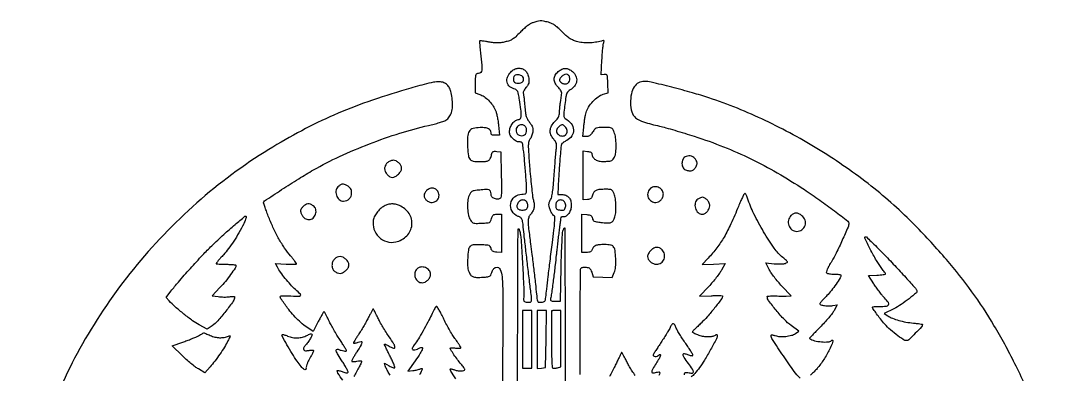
# Model space of a CAD drawing. Extents: x 110 to 905, y 123 to 926.
# Drawn here: x 110 to 905, y 658 to 926 of the extents above; entities that cross this region are included whole.
import ezdxf

# ---------------------------------------------------------------- set-up
doc = ezdxf.new("R2010")
doc.units = 0

msp = doc.modelspace()

# ---------------------------------------------------------------- linework, layer by layer
for points in [[(487.061137, 615.586991, -0.000551), (487.250868, 695.707727, -0.000013), (487.502291, 767.639486, -0.413183), (487.864076, 768, -0.299266), (488.23594, 767.755533, -0.024503), (488.664545, 766.612229, -0.026513), (489.065015, 765.08631, -0.016858), (489.375693, 763.275672, -0.018902), (490.130467, 755.631319, -0.002272), (491.080396, 738.708298, -0.001631), (491.918022, 721.368188, -0.032787), (491.809498, 716.086062, 0.020062), (491.70926, 713.907285, 0.164451), (492.01794, 712.976209, 0.183112), (492.811323, 712.47606, 0.026041), (494.75, 712.186642, 0.078562), (496.913959, 712.318115, 0.316451), (497.758489, 713.242375, 0.061027), (497.771313, 715.57831, 0.001575), (496.519301, 726, -0.000918), (494.991922, 738.574313, -0.000942), (493.52386, 751.047693, -0.00096), (492.278103, 761.990632, -0.003099), (491.509131, 769.270766, 0.009248), (491.011431, 773.485771, 0.080301), (490.461863, 775.286015, 0.13634), (489.470091, 776.399708, 0.044142), (487.498674, 777.436108, -0.164923), (483.008599, 781.395566, -0.174911), (481.98924, 787.164478, -0.177398), (484.88738, 792.196193, -0.168763), (490.417313, 794.294822, 0.021786), (492.61971, 794.453454, 0.178288), (493.50421, 794.900899, 0.169682), (493.910445, 795.826864, 0.01932), (494, 798.14372, 0.018397), (493.828416, 802.805526, 0.001944), (492.985955, 813.658729, 0.001669), (492.055142, 824.62278, 0.023952), (491.52486, 828.5, -0.009782), (491.376819, 829.393151, -0.006425), (491.239775, 830.426563, -0.006464), (491.13226, 831.436418, -0.012362), (491.076511, 832.25, 0.10444), (490.878488, 833.019677, 0.131326), (490.394207, 833.57061, 0.101876), (489.592567, 833.895905, 0.04564), (488.454545, 834, -0.126198), (485.97377, 834.636271, -0.072037), (483.488135, 836.510078, -0.071889), (481.630967, 839.017633, -0.124118), (481, 841.520287, -0.084971), (481.578011, 844.896954, -0.079027), (483.251658, 847.98401, -0.086467), (485.631184, 850.173234, -0.139161), (488.25, 850.968197, 0.309487), (489.449963, 851.82205, 0.08157), (489.917499, 854.262369, 0.038013), (489.702296, 858.608611, 0.008505), (488.647621, 865.96111, 0.00882), (487.910836, 870.077296, 0.051866), (487.26662, 872.171738, 0.109021), (486.443451, 873.32668, 0.124214), (485.246034, 873.96111, -0.114821), (481.327584, 875.945172, -0.157615), (479.240762, 879.267856, -0.153086), (479.463265, 883.259854, -0.106881), (481.923077, 887.076923, -0.073584), (484.584105, 889.051953, -0.096938), (487.466318, 889.938219, -0.103178), (490.331859, 889.649024, -0.093887), (492.952211, 888.23978, -0.069821), (493.88066, 887.2446, -0.043366), (494.68206, 885.859826, -0.039956), (495.297156, 884.216117, -0.036236), (495.667685, 882.440923, -0.029995), (495.833195, 880.188832, -0.075363), (495.608876, 878.562386, -0.07443), (494.910415, 877.063555, -0.028717), (493.533022, 875.221613, 0.021042), (492.545404, 873.942301, 0.030533), (491.794683, 872.729583, 0.030837), (491.326707, 871.713479, 0.235072), (491.373563, 871.20458, -0.103941), (491.603569, 870.567434, -0.003762), (491.944957, 867.991749, -0.006758), (492.286213, 864.922598, -0.004673), (492.592874, 861.441749, 0.009241), (493.090728, 856.325804, 0.04216), (493.683339, 853.39876, 0.061757), (494.642523, 851.176005, 0.036566), (496.284621, 848.795451, -0.022149), (497.837732, 846.677153, -0.068762), (498.608228, 845.086396, -0.080454), (498.854765, 843.489623, -0.038394), (498.679722, 841.413783, -0.030946), (498.332155, 839.879312, -0.025619), (497.779793, 838.296938, -0.026371), (497.120327, 836.895434, -0.060832), (496.450592, 835.945405, 0.138693), (495.58161, 834.191194, 0.045697), (495.311842, 831.298134, 0.018204), (495.491832, 826.121588, 0.001836), (496.41415, 813.819433, 0.003769), (497.108443, 805.770242, 0.00487), (497.873355, 798.393385, 0.00373), (498.619632, 792.231327, 0.042526), (499.137022, 789.838899, -0.053796), (499.745362, 786.684107, -0.071837), (499.569446, 783.776348, -0.075971), (498.598799, 781.162006, -0.069674), (496.869336, 778.869336, 0.134424), (495.617813, 776.674107, 0.064476), (495.219578, 773.429611, 0.028042), (495.563753, 767.94873, 0.003779), (497.017947, 756.5, -0.002893), (498.041552, 748.553891, -0.001044), (499.4078, 737.245833, -0.001038), (500.722501, 725.970425, -0.003042), (501.564928, 718.194445, 0.006466), (502.04485, 714.031052, 0.106055), (502.508601, 712.71594, 0.237612), (503.371451, 712.182298, 0.04693), (505.246354, 712.194445, 0.038664), (506.927728, 712.496167, 0.148551), (507.823486, 713.045106, 0.130699), (508.325914, 714.043745, 0.027233), (508.625095, 716, -0.004458), (509.284615, 722.185464, -0.001315), (510.404746, 731.652785, -0.001164), (511.862248, 743.469171, -0.000703), (513.641682, 757.465242, 0.003143), (514.787404, 766.842399, 0.011136), (515.350431, 772.87745, 0.00829), (515.578859, 777.089963, 0.333232), (515.083234, 777.805589, -0.166205), (513.833587, 778.757843, -0.03472), (512.443249, 781.181406, -0.036987), (511.350207, 783.938133, -0.076032), (511, 786.227834, -0.049196), (511.102388, 787.265926, -0.02954), (511.41587, 788.465124, -0.029382), (511.873388, 789.632576, -0.044721), (512.415729, 790.576224, 0.104855), (513.101861, 792.189776, 0.012775), (513.746971, 796.003435, 0.012471), (514.35685, 801.188632, 0.005547), (514.914048, 808.04873, -0.001529), (515.372148, 814.312229, -0.0017), (515.853356, 820.355018, -0.00157), (516.297434, 825.505642, -0.008891), (516.591462, 828.24495, 0.021035), (516.815914, 830.954607, 0.072768), (516.632404, 832.700937, 0.081626), (515.969861, 834.213433, 0.030947), (514.593143, 836.071675, -0.075171), (512.52605, 839.447385, -0.117322), (511.966007, 842.794003, -0.113212), (512.970089, 846.119499, -0.066775), (515.5, 849.433333, 0.025433), (517.15365, 851.264347, 0.051663), (518.216318, 852.884715, 0.061911), (518.804992, 854.479752, 0.05696), (519.007554, 856.216667, -0.019994), (519.079027, 857.906002, -0.00634), (519.318131, 860.416765, -0.006318), (519.655866, 863.211528, -0.006989), (520.05423, 865.904235, 0.009179), (520.651241, 870.065502, 0.083037), (520.575176, 871.894915, 0.116295), (519.894481, 873.345317, 0.024862), (518.046676, 875.451842, -0.069184), (515.729691, 878.618789, -0.124638), (514.952608, 881.720444, -0.133289), (515.76211, 884.673766, -0.08489), (518.076725, 887.411106, -0.05972), (520.893548, 889.257438, -0.11574), (523.5, 889.868973, -0.11574), (526.106452, 889.257438, -0.05972), (528.923275, 887.411106, -0.114968), (531.457044, 884.024695, -0.136024), (532.025305, 880.079056, -0.133616), (530.48001, 876.351629, -0.109151), (527.152145, 873.578677, 0.078606), (525.546624, 872.39786, 0.108178), (524.591804, 870.889188, 0.049009), (523.931738, 868.312707, 0.005691), (523.09089, 862.408948, 0.004265), (522.394049, 856.704833, 0.036118), (522.288616, 854.123866, 0.094644), (522.611052, 852.682671, 0.164398), (523.424433, 851.782351, -0.102363), (527.833814, 847.95988, -0.14856), (529.624735, 843.166993, -0.163344), (528.382115, 838.518181, -0.128773), (524.47544, 835.02456, 0.01272), (523.291225, 834.379246, 0.014518), (522.193442, 833.701019, 0.013747), (521.299043, 833.075983, 0.075565), (520.885213, 832.659762, 0.130311), (520.313965, 831.197857, 0.004692), (519.685612, 825.175809, 0.007098), (519.041168, 817.176396, 0.00287), (518.37983, 806.25), (517.708928, 794), (520.854464, 794, -0.093348), (523.840774, 793.437564, -0.120786), (526.114019, 791.83952, -0.11061), (527.521537, 789.246716, -0.069365), (528, 785.814451, -0.073344), (527.51979, 782.55836, -0.079717), (526.12257, 779.68022, -0.0918), (524.10422, 777.696823, -0.149493), (521.825686, 777, 0.016152), (521.125815, 776.977386, 0.026381), (520.536295, 776.907886, 0.024554), (520.093634, 776.80927, 0.337643), (520, 776.68642, -0.031257), (519.98452, 776.439044, -0.000094), (519.583529, 773.252381, -0.000547), (519.125731, 769.651518, -0.000342), (518.582225, 765.43642, 0.001679), (517.993577, 760.772927, 0.001391), (517.397251, 755.803198, 0.001404), (516.876036, 751.244143, 0.003781), (516.53919, 748, -0.005768), (515.733744, 740.531829, -0.002188), (514.443627, 730.125745, -0.001583), (513.10102, 719.92681, -0.016402), (512.397557, 715.75, 0.032404), (512.172603, 714.092196, 0.244214), (512.477258, 713.389258, 0.159371), (513.329335, 713.062004, 0.012654), (515.778975, 713), (519.71686, 713), (520.252374, 738.75, -0.00354), (520.533796, 748.843684, -0.005213), (520.936139, 757.703586, -0.002836), (521.394281, 765.146253, -0.08218), (521.830557, 767, -0.01931), (522.245174, 767.895182, -0.0542), (522.623547, 768.471875, -0.184439), (522.89049, 768.623678, -0.403106), (523.06592, 768.5, -0.047252), (523.145571, 767.672206, -0.000003), (523.253907, 694.723438, -0.00012), (523.353689, 614.201596, -0.000072), (523.435285, 518.75, -0.000132)], [(534.823595, 657.25, -0.000834), (534.740439, 692.4095, -0.002262), (534.835794, 717.333647, -0.000357), (535.016753, 737.297736, -0.231723), (535.5, 738.260519, -0.102273), (536.077561, 738.536926, -0.0289), (537.063163, 738.721108, -0.027836), (538.227026, 738.804232, -0.026184), (539.417151, 738.760519, -0.052957), (540.944984, 738.45894, -0.11127), (541.988059, 737.858486, -0.094869), (542.7734, 736.79854, -0.031565), (543.503019, 735), (544.671736, 731.5), (551.868316, 731.205536), (559.064896, 730.911071), (560.654395, 734.705536, 0.082097), (561.64815, 738.895633, 0.02613), (561.756188, 745.329343, 0.023401), (561.239129, 751.601516, 0.14186), (559.950125, 754.560096, 0.122042), (559.113819, 755.176531, 0.043528), (557.688878, 755.625612, 0.035046), (555.792986, 755.908736, 0.019547), (553.459343, 756, 0.017375), (549.146981, 755.850099, 0.074056), (546.637028, 755.295841, 0.121475), (545.053393, 754.196195, 0.089932), (543.948147, 752.363615, -0.063666), (543.323199, 751.193318, -0.11612), (542.51466, 750.481382, -0.092575), (541.341103, 750.110475, -0.030383), (539.524751, 750), (536, 750), (536, 764.560365), (536, 779.120731), (539.710507, 778.810365, -0.027033), (541.65549, 778.541224, -0.097321), (542.810294, 778.07248, -0.128004), (543.528142, 777.280841, -0.06333), (544.003593, 776, 0.082465), (544.573089, 774.628242, 0.140666), (545.488207, 773.80394, 0.073556), (547.130691, 773.283436, 0.011218), (550.543087, 772.810879, 0.016105), (555.488151, 772.399666, 0.091675), (558.09279, 772.7457, 0.155871), (559.711636, 773.911634, 0.075629), (560.916419, 776.190083, 0.06173), (561.766441, 780.136952, 0.027192), (561.950708, 785.483273, 0.027095), (561.557607, 790.778907, 0.066977), (560.551027, 794.532119, 0.030548), (559.549076, 796.570516, 0.137856), (558.61419, 797.493292, 0.110883), (557.227691, 797.898045, 0.016504), (554.301027, 797.986345, 0.018571), (549.539452, 797.79587, 0.082556), (546.830582, 797.12763, 0.137286), (545.20455, 795.814165, 0.091933), (544.190641, 793.632911, -0.038769), (543.630684, 791.994194, -0.113647), (542.929177, 791.038269, -0.114371), (541.883098, 790.488825, -0.039531), (540.192389, 790.186642), (537, 789.873283), (537, 808.5), (537, 827.126717), (540.25, 826.813358, -0.03322), (541.868078, 826.548021, -0.099814), (542.881672, 826.085712, -0.128239), (543.492097, 825.344324, -0.073324), (543.822779, 824.225366, 0.132618), (544.813645, 821.911865, 0.112765), (546.888839, 820.241073, 0.08425), (550.03849, 819.317704, 0.043598), (554.150702, 819.194586, 0.015134), (557.204477, 819.462399, 0.080071), (558.814571, 819.921106, 0.119563), (559.87917, 820.773829, 0.053051), (560.828111, 822.316531, 0.08732), (561.836052, 825.940721, 0.027403), (562.074928, 831.58881, 0.027988), (561.680467, 837.33955, 0.067937), (560.588546, 841.442322, 0.030789), (559.521685, 843.61013, 0.150993), (558.536664, 844.531785, 0.103407), (557.013721, 844.91478, 0.010734), (553.301027, 844.984687, 0.014867), (549.129648, 844.849607, 0.088592), (547.021892, 844.336427, 0.114975), (545.483226, 843.180043, 0.032672), (543.703849, 840.75, -0.044758), (542.776389, 839.545494, -0.064882), (541.747133, 838.686306, -0.071362), (540.613033, 838.175055, -0.070375), (539.375456, 838), (536.797017, 838), (537.48093, 845.25, -0.008721), (537.822974, 848.305044, -0.007607), (538.285187, 851.489258, -0.007671), (538.79115, 854.355826, -0.022386), (539.258439, 856.309176, -0.073227), (541.138629, 860.455049, -0.044102), (544.455662, 864.72806, -0.044503), (548.383249, 868.268451, -0.088619), (552.107808, 870.150446), (556.080741, 871.340766), (555.790371, 878.420383, 0.005392), (555.556366, 882.935836, 0.079723), (555.208592, 884.478932, 0.246097), (554.480367, 885.101594, 0.091484), (553.092225, 885.160413), (550.684451, 884.820825), (551.294505, 896.204267, -0.004985), (551.580437, 900.700339, -0.006573), (551.935795, 904.792221, -0.004882), (552.310928, 908.203213, -0.061855), (552.62095, 909.454594, 0.03307), (552.932796, 910.461669, 0.311268), (552.777814, 910.862023, 0.20674), (552.26823, 910.960124, 0.016756), (550.91867, 910.614002, -0.037684), (546.30779, 909.634911, -0.029812), (541.2229, 909.256421, -0.030254), (536.236081, 909.484973, -0.044289), (531.928115, 910.334984, -0.032493), (528.939983, 911.419954, -0.044387), (526.430564, 912.797277, -0.036976), (523.887507, 914.789775, -0.015101), (520.729499, 917.844169, 0.014691), (517.71722, 920.762408, 0.033905), (515.252487, 922.724668, 0.0432), (512.963555, 924.029911, 0.046341), (510.536679, 924.886447, 0.016859), (506.842059, 925.685369, 0.052112), (504.29898, 925.876757, 0.056274), (501.87871, 925.532129, 0.022161), (498.656089, 924.54166, 0.056525), (496.7318, 923.599204, 0.021828), (494.295927, 921.889436, 0.020327), (491.671153, 919.695141, 0.017931), (489.116983, 917.204465, -0.013206), (485.777721, 913.886095, -0.047746), (483.413236, 912.049378, -0.058672), (481.004638, 910.892422, -0.027614), (477.677265, 909.952257, -0.019824), (474.475465, 909.367909, -0.033772), (471.763706, 909.168622, -0.031737), (468.936156, 909.331704, -0.015288), (465.346594, 909.880234, 0.006614), (462.792902, 910.315929, 0.010229), (460.575603, 910.617777, 0.004917), (458.708657, 910.814548, 0.22377), (458.353556, 910.68689, 0.213168), (458.212834, 910.31901, 0.002747), (458.365364, 907.788086, 0.007387), (458.604133, 904.826962, 0.004708), (458.965128, 901.39, -0.004416), (459.93963, 892.163804, -0.047865), (459.942411, 888.422988, -0.170638), (459.143676, 886.694784, -0.202669), (457.5, 886, 0.087535), (456.053514, 885.744809, 0.227998), (455.334204, 885.007755, 0.076298), (455.048585, 883.36922, 0.00507), (455, 878.577552), (455, 871.155104), (458.333168, 870.05506, -0.071896), (461.649362, 868.402462, -0.043674), (465.025863, 865.59774, -0.042216), (468.009938, 862.0975, -0.050719), (470.159551, 858.345134, -0.038021), (470.915407, 856.227746, -0.014474), (471.654618, 853.179689, -0.014236), (472.270001, 849.807648, -0.016929), (472.651448, 846.595134), (473.293472, 839), (470.146736, 839, -0.028317), (468.589939, 839.088239, -0.106583), (467.668994, 839.399167, -0.163802), (467.17494, 839.976166, -0.096142), (467, 840.877555, 0.132256), (466.493183, 842.760089, 0.150971), (465.12642, 844.021026, 0.088867), (462.644077, 844.703225, 0.025724), (458.657877, 844.860735, 0.06181), (453.297153, 844.130386, 0.190725), (450.408098, 841.998187, 0.129658), (449.119932, 837.836862, 0.023199), (449.153277, 829.635762, 0.022725), (449.742072, 823.514703, 0.145933), (451.027882, 820.719611, 0.177177), (453.500658, 819.371605, 0.037114), (458.5, 819, 0.021656), (462.799425, 819.186305, 0.113374), (465.038035, 819.909311, 0.151642), (466.399541, 821.425719, 0.049013), (467.396424, 824.310799, -0.038412), (467.887968, 825.837276, -0.153956), (468.507861, 826.582527, -0.138754), (469.48312, 826.87963, -0.029086), (471.284312, 826.810799), (474.5, 826.5), (474.773166, 808.727505, -0.003821), (474.872433, 795.880728, -0.06993), (474.305357, 791.843492, -0.308928), (472.711111, 790.521369, -0.114604), (469.672449, 790.934435, -0.048673), (468.445784, 791.543087, -0.089815), (467.623977, 792.288975, -0.097682), (467.158308, 793.229122, -0.066384), (467, 794.416232, 0.095227), (466.60727, 796.459598, 0.216596), (465.497525, 797.523754, 0.098627), (463.240054, 797.844669, 0.01282), (458.36725, 797.448881, 0.009864), (454.239218, 796.924256, 0.085784), (452.487961, 796.349177, 0.135211), (451.384688, 795.306377, 0.037267), (450.292763, 793.158255, 0.077015), (449.273445, 789.029696, 0.036195), (449.185437, 783.518918, 0.035991), (449.876729, 778.162126, 0.095223), (451.340174, 774.603581, 0.05171), (452.584389, 773.075525, 0.127406), (453.822689, 772.348896, 0.071565), (455.681357, 772.097725, 0.0089), (459.768299, 772.2055, 0.00771), (464.069726, 772.462101, 0.09069), (465.685434, 772.884809, 0.171071), (466.605493, 773.787076, 0.04453), (467.360749, 775.75, -0.032482), (467.997674, 777.53217, -0.12911), (468.70847, 778.438663, -0.129923), (469.770329, 778.87591, -0.033066), (471.64466, 779), (475, 779), (475, 764.439635), (475, 749.879269), (471.289493, 750.189635, -0.027022), (469.344317, 750.458757, -0.097364), (468.189809, 750.927433, -0.128088), (467.472418, 751.719026, -0.063327), (466.997568, 753, 0.086033), (466.401401, 754.409477, 0.163562), (465.450439, 755.170258, 0.070202), (463.667716, 755.550832, 0.007239), (459.364261, 755.790657, 0.010174), (455.69883, 755.867078, 0.040489), (453.458398, 755.686477, 0.069632), (451.97821, 755.227936, 0.110097), (450.931945, 754.417999, 0.140039), (449.754565, 751.741761, 0.021288), (449.203249, 745.869944, 0.024617), (449.19216, 739.79183, 0.067948), (449.970013, 735.590861, 0.0761), (451.256411, 733.06268, 0.14355), (453.045089, 731.665701, 0.09018), (455.905454, 731.091739, 0.018713), (461.053446, 731.190924, 0.01211), (464.418754, 731.463792, 0.101778), (465.862992, 731.923212, 0.155283), (466.725698, 732.845838, 0.039411), (467.466742, 734.785347, -0.041687), (468.028272, 736.235215, -0.061807), (468.769871, 737.376346, -0.071232), (469.673216, 738.182854, -0.085381), (470.714506, 738.643194, -0.352531), (473.924377, 737.16349, -0.100013), (475.450865, 731.46261, -0.015881), (475.887832, 717.142525, -0.000483), (475.755956, 657.779099), (475.5, 577.5)], [(354.228109, 652.906112, -0.006475), (350.538443, 658.36794, -0.146323), (350, 660.168456, -0.415338), (350.234746, 660.402303, -0.044654), (351.080134, 660.323381, -0.034596), (352.266412, 660.018578, -0.018781), (353.67705, 659.49047, 0.024514), (355.143616, 658.96051, 0.033647), (356.50875, 658.640192, 0.03563), (357.617587, 658.537919, 0.204309), (358.153361, 658.753361, 0.309681), (358.268991, 659.372035, 0.012865), (357.256792, 661.513234, 0.018402), (355.827648, 664.103846, 0.01157), (353.978846, 667.02631, -0.009621), (350.660259, 672.227136, -0.05494), (349.269843, 675.188676, -0.307466), (349.572988, 676.295151, -0.283421), (350.75, 676.478393, 0.026835), (352.888301, 675.711745, 0.032704), (354.960648, 675.23697, 0.03303), (356.60088, 675.082672, 0.422368), (357, 675.470864, 0.133966), (356.868206, 675.953929, 0.002528), (355.517404, 678.218953, 0.005972), (353.887099, 680.849919, 0.003939), (351.952863, 683.837441, -0.009028), (349.786531, 687.259287, -0.00619), (347.447482, 691.215403, -0.006241), (345.288721, 695.082943, -0.012582), (343.702863, 698.193719, 0.005438), (342.439053, 700.762833, 0.008595), (341.293966, 702.934524, 0.003382), (340.278575, 704.753278, 0.245803), (340, 704.932937, 0.285599), (339.712703, 704.788572, 0.002926), (338.492315, 702.766054, 0.008262), (337.112387, 700.358977, 0.005136), (335.569582, 697.492422), (331.639163, 690.00641), (329.069582, 691.657798, -0.026706), (324.592566, 694.885196, -0.021412), (320.128199, 698.807235, -0.021023), (315.923249, 703.18629, -0.022859), (312.223169, 707.786556, -0.002729), (307.144671, 714.807733, -0.167845), (306.71216, 716.266934, -0.397141), (307.493382, 717.024888, -0.011052), (312.632143, 716.984288, 0.002848), (320.705584, 716.787997, 0.180833), (322.019371, 717.251531, 0.441777), (322.058783, 718.193404, 0.009504), (318.327035, 721.751774, -0.021443), (314.385231, 725.694326, -0.016383), (310.410256, 730.322101, -0.0167), (306.932571, 734.959013, -0.033226), (304.558978, 738.885949), (303.20433, 741.505549), (311.102165, 741.14689, 0.008255), (314.130493, 741.05943, 0.013776), (316.680011, 741.098152, 0.007407), (318.75154, 741.2175, 0.393174), (319, 741.484623, 0.157798), (318.855106, 741.932302, 0.004914), (317.695126, 743.503821, 0.009162), (316.260052, 745.337667, 0.006167), (314.557875, 747.380578, -0.027307), (310.031115, 753.305669, -0.020734), (305.713104, 760.249376, -0.01929), (301.673331, 768.079639, -0.016131), (297.983928, 776.674638, -0.002977), (296.457335, 780.642861, -0.004406), (295.170279, 784.141728, -0.002054), (294.114505, 787.130467, -0.084062), (294, 787.806728, -0.251485), (294.708347, 789.12599, -0.00124), (307.762603, 797.731313, -0.00602), (320.717932, 806.004109, -0.009621), (332, 812.721183, -0.021335), (351.818691, 822.916107, -0.015965), (374.433486, 832.491297, -0.015942), (397.663314, 840.622624, -0.02098), (419.343041, 846.456691, 0.008598), (423.677071, 847.508662, 0.010186), (427.732519, 848.655911, 0.009135), (431.105225, 849.752405, 0.061939), (432.676567, 850.523734, 0.09431), (435.221754, 852.982374, 0.07818), (436.892134, 856.365851, 0.064444), (437.65166, 860.691082, 0.037923), (437.490329, 865.946368, 0.023817), (436.665567, 871.255238, 0.06372), (435.43101, 874.871126, 0.089292), (433.630421, 877.318021, 0.091653), (431.104471, 878.956727, 0.096427), (427.680747, 879.652314, 0.04647), (423.202353, 879.272111, 0.022574), (416.173486, 877.68033, 0.00354), (402.5, 873.823458, 0.013841), (373.33984, 864.492726, 0.018501), (347.480894, 854.3329, 0.019), (322.997074, 842.525225, 0.015991), (298, 828.234966, 0.043502), (243.275278, 787.63761, 0.040822), (195.12039, 737.37502, 0.041271), (156.263616, 680.565086, 0.047009), (129.191266, 620.5, 0.014986)], [(879.803058, 632.800946, 0.022926), (865.26577, 665.5, 0.017633), (849.367002, 694.641116, 0.022788), (832.664033, 720.12014, 0.022136), (813.310286, 744.543565, 0.015221), (789.360147, 770.521351, 0.032438), (755.934389, 800.476469, 0.028047), (717.303674, 827.462509, 0.027785), (675.481038, 850.20868, 0.030164), (632.505824, 867.486232, 0.011947), (620.182026, 871.272209, 0.005874), (604.338915, 875.527838, 0.003486), (588.84414, 879.380449, 0.059251), (583.634289, 880, 0.124517), (579.142835, 878.863855, 0.126438), (575.761949, 875.732748, 0.095604), (573.68593, 870.558617, 0.047569), (573.007131, 863.5, 0.072351), (573.989572, 856.707816, 0.153647), (576.927626, 852.348167, 0.094546), (582.920377, 849.195078, 0.017567), (595, 845.972748, -0.010661), (599.798321, 844.763479, -0.003646), (606.703125, 842.811632, -0.003622), (614.294845, 840.545928, -0.004176), (621.5, 838.272617, -0.015885), (643.814549, 830.234591, -0.018404), (664.484544, 821.144521, -0.018234), (684.592707, 810.481415, -0.015065), (705.221697, 797.714883, -0.007696), (716.903868, 789.727957, -0.00822), (728.077341, 781.555109, -0.002714), (738.169679, 773.828708, -0.230219), (739.004407, 772.141469, -0.10408), (738.419107, 769.262122, -0.004014), (734.000069, 759.258965, -0.007703), (729.436608, 749.550915, -0.024916), (725.992873, 743.316224, 0.010068), (723.95316, 739.869322, 0.02501), (722.641006, 737.248559, 0.028649), (721.923244, 735.32357, 0.274505), (722.11995, 734.506309, 0.136531), (722.784249, 734.119399, 0.022178), (724.258206, 733.802661, 0.023046), (726.07322, 733.581527, 0.018472), (728.040595, 733.506309, -0.011828), (729.939838, 733.458955, -0.019483), (731.539711, 733.318539, -0.014233), (732.79029, 733.123173, -0.360051), (732.996904, 732.875953, -0.138772), (732.389725, 730.689045, -0.013037), (729.336993, 725.954299, -0.017808), (725.740532, 721.066575, -0.028288), (722.2908, 717.184783, 0.007223), (720.263449, 715.088357, 0.010714), (718.554173, 713.18901, 0.006133), (717.18313, 711.558217, 0.173412), (717, 711.046074, 0.3404), (717.666537, 710.18047, 0.029376), (720.581293, 709.590617, 0.03449), (723.960921, 709.346919, 0.050149), (726.933637, 709.636727), (730.230085, 710.296017), (727.865042, 705.934637, -0.040144), (726.420484, 703.715921, -0.01043), (723.745945, 700.396606, -0.010537), (720.528593, 696.72957, -0.010579), (717.163705, 693.206257, 0.003107), (713.991102, 689.982141, 0.005235), (711.374984, 687.233276, 0.001126), (709.13835, 684.822466, 0.465639), (709.163705, 684.622109, 0.08273), (712.956541, 682.981439, 0.039227), (718.225465, 682.105342, 0.036919), (723.250831, 682.042268, 0.18304), (725.783333, 683.183333, -0.731797), (726.798463, 682.657294, -0.069921), (725.44718, 678.444896, -0.024114), (721.091793, 670.439152, -0.029753), (716.253517, 663.456682, -0.018567), (714.326201, 661.180413, -0.014256), (712.062211, 658.83725, -0.014477), (709.81585, 656.764938, -0.032902)], [(701.924395, 654.568422, -0.053672), (697.452143, 659.586046, -0.00696), (689.254619, 671.394373, -0.003751), (680.944817, 683.929327, -0.145491), (680, 687.107593, -0.378986), (680.205517, 687.339789, -0.053296), (680.900674, 687.350401, -0.039368), (681.890073, 687.180645, -0.021707), (683.066123, 686.827105, 0.072778), (686.558489, 686.15499, 0.036608), (691.055732, 686.282543, 0.036604), (695.425075, 687.053786, 0.083229), (698.484793, 688.398079), (701.083271, 690.100667), (695.180119, 694.44632, -0.044618), (690.052057, 698.978214, -0.017319), (683.776683, 706.086814, -0.011695), (678.045118, 713.393107, -0.161844), (677, 716.537317, -0.375232), (677.205175, 716.772221, -0.012353), (678.542187, 716.920154, -0.018029), (680.237068, 717.004012, -0.010856), (682.25, 716.987247, 0.003201), (684.543401, 716.933025, 0.002323), (687.096719, 716.900876, 0.002347), (689.520717, 716.892999, 0.005135), (691.37713, 716.914746), (695.25426, 717), (688.159964, 724.468449, -0.013741), (685.255757, 727.699132, -0.012009), (682.396006, 731.230222, -0.012161), (679.965701, 734.546724, -0.034777), (678.500181, 736.999644), (675.934693, 742.06239), (682.217346, 741.443289, 0.015923), (684.794281, 741.271976, 0.016586), (687.34195, 741.268487, 0.016497), (689.537963, 741.410965, 0.06682), (690.840357, 741.717592, 0.052772), (692.106475, 742.360913, 0.372652), (692.283695, 742.973022, 0.108742), (691.632887, 743.832256, 0.004863), (688.760835, 746.232753, -0.068161), (682.30878, 753.183446, -0.019212), (674.264618, 765.632394, -0.020087), (666.837985, 779.386781, -0.035878), (662.034718, 791.301786, 0.023651), (661.49693, 792.735895, 0.037887), (660.891432, 793.893853, 0.044314), (660.305952, 794.670269, 0.297833), (659.861496, 794.787165, 0.19597), (659.360041, 794.357208, 0.005571), (658.069525, 791.777373, 0.01054), (656.626071, 788.643329, 0.006961), (655.094116, 784.98538, -0.011837), (649.364257, 771.669718, -0.024824), (644.164234, 761.673367, -0.029579), (638.663332, 753.429992, -0.027172), (632.080239, 745.644651), (627.5, 740.789302), (636.21381, 741.213486), (644.927619, 741.63767), (642.21503, 736.653749, -0.030052), (640.70199, 734.232446, -0.010593), (638.256645, 730.946639, -0.010472), (635.409983, 727.440179, -0.012093), (632.548845, 724.223987), (625.59525, 716.778145), (634.29777, 717.139073, -0.00638), (637.634695, 717.234835, -0.010653), (640.443882, 717.219734, -0.004491), (642.780693, 717.13636, -0.401268), (643.000145, 716.906829, -0.163142), (642.287808, 714.783471, -0.005828), (636.952834, 707.891929, -0.011687), (631.331806, 701.133794, -0.02545), (626.647535, 696.284225, 0.003195), (624.099304, 693.870793, 0.005078), (621.952714, 691.7693, 0.001408), (620.115299, 689.923209, 0.197569), (620, 689.642805, 0.274785), (620.132523, 689.419873, 0.007425), (621.180944, 688.869672, 0.013416), (622.479291, 688.255892, 0.008541), (624.020236, 687.60858, 0.042363), (627.541015, 686.53514, 0.041858), (631.206608, 686.064886, 0.045), (634.549005, 686.218793, 0.089095), (637.065741, 687.035184, -0.024203), (637.98697, 687.472262, -0.115836), (638.55696, 687.566564, -0.249789), (638.875771, 687.368348, -0.132006), (639, 686.906007, -0.122262), (638.386754, 684.435576, -0.004841), (633.921766, 676.19039, -0.009335), (629.251521, 668.121183, -0.024721), (625.527467, 662.592364, -0.01449), (621.858186, 657.972102, -0.056784), (619.215726, 655.47464, -0.117434)], [(440.081506, 654.113334, -0.003983), (436.432672, 659.847763, -0.140595), (436, 661.35606, -0.405389), (436.162974, 661.524035, -0.04443), (436.753498, 661.489403, -0.034867), (437.581128, 661.306858, -0.019135), (438.5651, 660.975249, 0.049384), (441.165713, 660.270511, 0.041212), (444.018991, 660.031511, 0.041737), (446.37378, 660.225593, 0.366485), (447, 660.965204, 0.132602), (446.85162, 661.514862, 0.015228), (446.167285, 662.611788, 0.017508), (445.250822, 663.886731, 0.013433), (444.165225, 665.215204, -0.017), (441.539237, 668.475875, -0.01191), (438.797904, 672.314299, -0.00664), (436.362259, 676.007012, -0.143422), (436, 677.243952, -0.366623), (436.226621, 677.511476, -0.032554), (437.175, 677.606713, -0.030484), (438.466275, 677.573197, -0.017918), (440, 677.384009, 0.020207), (441.583385, 677.196049, 0.038641), (442.863079, 677.195408, 0.050825), (443.746198, 677.354564, 0.334424), (444, 677.691586, 0.136016), (443.835393, 678.285491, 0.007351), (442.798766, 679.955788, 0.011029), (441.477302, 681.920046, 0.007791), (439.910692, 684.069394, -0.021857), (438.017788, 686.826072, -0.008672), (435.65354, 690.764292, -0.008563), (433.244599, 695.109639, -0.010636), (431.160692, 699.23458, 0.007824), (429.302037, 702.965636, 0.012241), (427.575328, 706.109143, 0.00639), (426.045773, 708.663372, 0.260702), (425.5, 708.967513, 0.238319), (424.996586, 708.712076, 0.018689), (424.126504, 707.429176, 0.022246), (423.171444, 705.73805, 0.015021), (422.228526, 703.732934, -0.017909), (419.767878, 698.577864, -0.00817), (416.206111, 692.019153, -0.008123), (412.466381, 685.637681, -0.019862), (409.455471, 681.102117, 0.011004), (408.515081, 679.738575, 0.014462), (407.721295, 678.452052, 0.011922), (407.122193, 677.355564, 0.11962), (407, 676.852117, 0.339816), (407.534247, 676.156808, 0.095755), (408.990267, 676.055344, 0.065492), (410.931553, 676.555487, 0.057078), (412.777494, 677.556704, -0.2063), (414.333463, 677.878795, -0.453061), (414.862939, 676.948079, -0.057589), (413.176195, 673.443852, -0.011887), (409.373328, 667.732543), (403.746656, 659.702681), (407.623328, 660.252807, 0.010663), (409.243295, 660.518047, 0.009661), (410.904977, 660.859973, 0.009724), (412.380442, 661.223715, 0.030298), (413.35106, 661.547236, -0.028941), (414.436906, 661.912439, -0.480174), (414.705605, 661.717044, -0.125865), (414.581489, 661.116131, -0.004101), (413.475058, 658.895769, -0.019661), (412.469336, 657.096992, -0.004859)], [(390.147435, 656.734512, -0.006734), (388.442735, 659.816, -0.005877), (387.073612, 662.445324, -0.043316), (386.546883, 663.757425), (385.860512, 666.014849), (389.472954, 663.883456, 0.020274), (390.905086, 663.114963, 0.030228), (392.218724, 662.572642, 0.030325), (393.284611, 662.277124, 0.25407), (393.747464, 662.41413, 0.291339), (393.868008, 662.957234, 0.008213), (392.975106, 665.293961, 0.014306), (391.758636, 668.092579, 0.00904), (390.188451, 671.288099, -0.003455), (388.572014, 674.486967, -0.00521), (387.212105, 677.29816, -0.002215), (386.087988, 679.712745, -0.114004), (385.983685, 680.216275, -0.478308), (386.191429, 680.376091, -0.032015), (387.013665, 680.121239, -0.027488), (388.135532, 679.620878, -0.01464), (389.467088, 678.886917, 0.045546), (392.83206, 677.294463, 0.519869), (393.848583, 678.001677, 0.142842), (393.152263, 680.426409, 0.011949), (389.496036, 685.918974, -0.010998), (387.171814, 689.396176, -0.007827), (384.715805, 693.387996, -0.007907), (382.491521, 697.271915, -0.016651), (380.914934, 700.368087, 0.004553), (379.696852, 702.910507, 0.007327), (378.607631, 705.051875, 0.002356), (377.638969, 706.868307, 0.275728), (377.418315, 707, 0.267084), (377.192772, 706.870268, 0.002155), (376.12556, 705.017187, 0.006944), (374.922633, 702.837676, 0.00432), (373.569561, 700.25, -0.009093), (371.955332, 697.233352, -0.00557), (369.948456, 693.733651, -0.005583), (367.883659, 690.31213, -0.009896), (366.094913, 687.545409, 0.007442), (364.583726, 685.232963, 0.012075), (363.377188, 683.21924, 0.005799), (362.437371, 681.515366, 0.330794), (362.486877, 681.179789, 0.228031), (362.798248, 681.070695, 0.018731), (363.673412, 681.201932, 0.022153), (364.750148, 681.45473, 0.015132), (365.948953, 681.83236, -0.06316), (368.164611, 682.302937, -0.478345), (368.80396, 681.632374, -0.102232), (368.146037, 679.739601, -0.006253), (365, 674.617427, 0.005111), (363.467325, 672.134758, 0.0075), (362.175, 669.918243, 0.004), (361.130316, 668.027852, 0.124858), (361, 667.514129, 0.367258), (361.224223, 667.250037, 0.032256), (362.166304, 667.156996, 0.03032), (363.448019, 667.191186, 0.01782), (364.970396, 667.379276, -0.009088), (367.282798, 667.70606, -0.114439), (368.153544, 667.613701, -0.344027), (368.435676, 667.177912, -0.076777), (368.208975, 666.257084, -0.018926), (366.785129, 663.172777, -0.008904), (364.725991, 659.295026, -0.007541), (362.634373, 655.650731, -0.045964)], [(614.105614, 657.075562, -0.079722), (614, 657.733736, -0.146787), (614.202739, 658.409443, -0.190859), (614.72745, 658.776666, -0.087554), (615.72534, 658.835394, -0.017393), (617.5, 658.565978, 0.066388), (620.09626, 658.428602, 0.411337), (620.88352, 659.343421, 0.133715), (620.180962, 661.35677, 0.011778), (616.995697, 665.770286, -0.012543), (613.752828, 670.278143, -0.129871), (612.996099, 672.415793, -0.481095), (613.809849, 673.182919, -0.063805), (616.446503, 672.457906, 0.023297), (617.80274, 671.96408, 0.035202), (619.025264, 671.674953, 0.038498), (619.984625, 671.593305, 0.262055), (620.38549, 671.814719, 0.272905), (620.397465, 672.392012, 0.006588), (619.002676, 674.798561, 0.01256), (617.209129, 677.636786, 0.007981), (614.986465, 680.853489, -0.008803), (612.639451, 684.262126, -0.009314), (610.45888, 687.688455, -0.008993), (608.690468, 690.705587, -0.041322), (607.84659, 692.547702, 0.037469), (606.708559, 695.083264, 0.244601), (605.588247, 695.840262, 0.27852), (604.438755, 695.314719, 0.045527), (603.196688, 693.082221, -0.027775), (602.36823, 691.460356, -0.005112), (600.645814, 688.573949, -0.005476), (598.556979, 685.236197, -0.00496), (596.326505, 681.832221, 0.002735), (594.154472, 678.549385, 0.003788), (592.245316, 675.580402, 0.002382), (590.672335, 673.06656, 0.046805), (590.26694, 672.25, 0.342743), (590.52243, 671.403462, 0.152737), (591.700816, 671.020578, 0.091101), (593.418369, 671.316593, 0.108682), (594.8, 672.2, -0.269422), (595.605474, 672.413456, -0.436047), (595.902416, 671.844644, -0.046175), (594.68517, 669.21511, -0.016715), (592.5, 665.723898, 0.013557), (589.932278, 661.678509, 0.091754), (589.110569, 659.464992, 0.376611), (589.666412, 658.554116, 0.150385), (591.25, 658.547795, -0.039615), (594.43472, 659.244435, -0.483954), (595.214768, 658.495139, -0.115285), (594.533247, 656.475925, -0.00478)], [(576.550279, 656.607303, -0.011436), (574.382622, 659.783993, -0.011292), (572.247006, 663.241335, -0.015267), (570.485052, 666.464882, 0.002963), (568.997132, 669.353765, 0.004822), (567.695803, 671.786559, 0.001046), (566.534718, 673.89724, 0.272936), (566.360493, 674, 0.280672), (566.18977, 673.895971, 0.001182), (565.150839, 671.870312, 0.005169), (563.98762, 669.529572, 0.003176), (562.663702, 666.75, -0.007668), (561.064113, 663.467921, -0.004453), (559.048196, 659.574198, -0.00445), (556.957623, 655.70655, -0.007484)]]:
    msp.add_lwpolyline(points, format="xyb")
for points in [[(484.384042, 883.558413, 0.078792), (483.950973, 881.518068, 0.148634), (484.352613, 879.899404, 0.161864), (485.550229, 878.866838, 0.097957), (487.404709, 878.5, 0.089641), (489.706815, 878.916069, 0.144134), (491.290142, 880.104563, 0.183223), (491.756534, 881.73775, 0.153301), (491.069567, 883.416177, 0.127743), (489.522598, 884.52985, 0.087366), (487.38836, 884.952629, 0.097445), (485.436195, 884.611486, 0.212387)], [(521.022918, 884.022918, 0.030484), (519.584035, 882.397006, 0.137837), (519.107535, 881.236314, 0.185843), (519.374965, 880.197173, 0.064763), (520.444958, 879.045681, 0.119141), (522.379604, 878.097837, 0.136418), (524.43068, 878.206163, 0.144893), (526.045071, 879.338608, 0.139974), (526.809932, 881.182742, 0.120019), (526.509827, 883.59293, 0.190188), (525.126743, 885.111739, 0.19164), (523.088313, 885.270157, 0.121662)], [(487.2, 845.8, 0.123711), (486.177244, 844.09079, 0.112518), (486.035365, 842.03671, 0.118268), (486.790769, 840.201985, 0.146977), (488.25, 839.085942, 0.094243), (490.481195, 838.69577, 0.144561), (492.34166, 839.275242, 0.14743), (493.564828, 840.760382, 0.09938), (494, 842.928195, 0.137294), (493.345447, 845.267031, 0.157645), (491.596323, 846.777516, 0.158845), (489.304832, 846.971712, 0.139618)], [(518.022681, 845.022681, 0.088935), (516.875626, 843.374468, 0.153339), (516.666996, 841.731208, 0.147017), (517.437134, 840.214951, 0.07954), (519.117649, 838.937036, 0.173174), (521.939046, 838.515094, 0.200132), (524.184613, 840.017131, 0.187682), (524.784723, 842.763036, 0.158691), (523.428571, 845.428571, 0.050276), (522.005438, 846.591059, 0.166362), (520.850725, 846.891769, 0.144032), (519.648283, 846.43774, 0.03458)], [(388, 818, 0.049849), (387.234469, 817.064454, 0.037976), (386.5875, 815.908515, 0.038937), (386.144516, 814.719027, 0.06978), (386, 813.688561, 0.11632), (386.518699, 811.489115, 0.068842), (388.050181, 809.253754, 0.070213), (390.083726, 807.566945, 0.138952), (392.08441, 807, 0.142179), (394.167274, 807.6045, 0.055877), (396.520124, 809.493845, 0.055863), (398.398372, 811.859839, 0.140761), (399, 813.954545, 0.128371), (398.458925, 816.027287, 0.077888), (396.883551, 818.031554, 0.076274), (394.728542, 819.49618, 0.111629), (392.5, 820, 0.065559), (391.396892, 819.854738, 0.03911), (390.146875, 819.4125, 0.038504), (388.949173, 818.765647, 0.053359)], [(615.242622, 822.894048, 0.184705), (612.939338, 820.875517, 0.128008), (612.137226, 817.469208, 0.131514), (613.103094, 814.171156, 0.197113), (615.487555, 812.413767, 0.051775), (618.03397, 812.048562, 0.104302), (620.024542, 812.387923, 0.115173), (621.581759, 813.467155, 0.072244), (622.822488, 815.315506, 0.028075), (623.477267, 816.904791, 0.092645), (623.645771, 818.020414, 0.100355), (623.394222, 819.071544, 0.036292), (622.644503, 820.419805, 0.070711), (621.162197, 822.105698, 0.096747), (619.407832, 823.099699, 0.09732), (617.41649, 823.357138, 0.072338)], [(351.222506, 800.443296, 0.183259), (349.224326, 797.505498, 0.137321), (349.374854, 793.561008, 0.136614), (351.554228, 790.253554, 0.181097), (354.901716, 789, 0.099197), (357.226565, 789.465817, 0.097699), (359.206763, 790.792448, 0.098033), (360.529906, 792.767295, 0.100635), (360.984687, 795.078741, 0.04698), (360.78513, 797.063361, 0.093306), (360.200655, 798.525933, 0.089564), (359.105677, 799.713389, 0.040705), (357.315741, 800.850296, 0.027193), (355.435117, 801.713108, 0.111069), (354.201108, 801.90534, 0.110063), (352.997663, 801.551532, 0.026464)], [(418, 797, 0.072462), (416.595185, 795.116049, 0.118739), (416.086643, 793.201959, 0.126594), (416.516647, 791.353273, 0.088945), (417.828741, 789.654988, 0.15581), (421.293591, 788.080882, 0.16611), (424.928334, 788.862891, 0.177368), (427.167462, 791.639877, 0.174442), (427.103172, 795.228636, 0.1103), (425.504118, 797.653242, 0.14497), (423.165029, 798.871353, 0.141816), (420.499906, 798.632004, 0.103891)], [(587.654988, 798.171259, 0.142824), (586.121111, 795.010706, 0.149658), (586.565557, 791.584704, 0.14833), (588.858674, 788.973501, 0.139814), (592.272037, 788, 0.124348), (594.354387, 788.526005, 0.089922), (596.232343, 790.026745, 0.085177), (597.543978, 792.179199, 0.094615), (598, 794.567519, 0.175924), (596.920038, 797.541914, 0.135576), (594.058737, 799.519316, 0.131609), (590.519267, 799.779916, 0.163179)], [(487.604263, 787.845394, 0.108652), (486.667935, 785.596728, 0.192084), (487.064216, 783.656196, 0.179217), (488.727509, 782.430321, 0.094541), (491.31644, 782.191597, 0.034609), (492.899496, 782.456439, 0.101603), (493.895701, 782.922349, 0.127499), (494.498159, 783.671647, 0.070803), (494.826764, 784.805042, 0.140102), (494.416953, 787.765161, 0.191385), (492.516108, 789.632989, 0.196776), (489.896671, 789.658799, 0.146293)], [(517.045681, 788.555042, 0.074494), (516.609767, 787.834396, 0.041702), (516.294727, 786.857434, 0.040508), (516.136551, 785.793685, 0.051913), (516.173236, 784.805042, 0.071036), (516.503198, 783.668933, 0.12826), (517.108381, 782.919969, 0.101377), (518.112061, 782.454806, 0.033906), (519.715688, 782.189201, 0.029178), (521.500491, 782.121322, 0.133958), (522.485096, 782.411558, 0.152625), (523.115985, 783.138319, 0.041544), (523.613147, 784.594792, 0.154882), (523.445249, 787.325035, 0.166366), (521.731523, 789.366037, 0.180829), (519.245671, 789.830825, 0.178129)], [(624.222506, 790.443296, 0.182442), (622.240093, 787.538569, 0.132238), (622.338898, 783.586274, 0.134346), (624.400384, 780.261597, 0.189383), (627.611722, 779, 0.144378), (629.472919, 779.548874, 0.070798), (631.355943, 781.183534, 0.06869), (632.769947, 783.354243, 0.110495), (633.25, 785.5, 0.057746), (633.097861, 786.812913, 0.053589), (632.648662, 788.091701, 0.053601), (631.938085, 789.245549, 0.057829), (631.014216, 790.189572, 0.039736), (629.138051, 791.476511, 0.12171), (627.66647, 791.898985, 0.122353), (626.172123, 791.586478, 0.040362)], [(324.038955, 784.811439, 0.027772), (322.616953, 783.104191, 0.124345), (322.124127, 781.910511, 0.127817), (322.264212, 780.643661, 0.03004), (323.149704, 778.684259, 0.039593), (324.257577, 776.931445, 0.083968), (325.417542, 775.827951, 0.091837), (326.804104, 775.225719, 0.054875), (328.595012, 775.015313, 0.181829), (331.654185, 776.140389, 0.141545), (333.603862, 779.13298, 0.139813), (333.670056, 782.733214, 0.176897), (331.777494, 785.443296, 0.059021), (329.604571, 786.610997, 0.114667), (327.666291, 786.89773, 0.118985), (325.848348, 786.298656, 0.066495)], [(386.450423, 785.593404, 0.070533), (383.488482, 783.770799, 0.0487), (380.712609, 780.970503, 0.049023), (378.553494, 777.715813, 0.075723), (377.440728, 774.535743, 0.129231), (377.927279, 767.751173, 0.118212), (381.678797, 761.819733, 0.118677), (387.698127, 758.250276, 0.130949), (394.453271, 757.989461, 0.142247), (402.921315, 762.664327, 0.17211), (406.789487, 770.819496, 0.174259), (404.63434, 779.511696, 0.145617), (397.282119, 785.623161, 0.040134), (394.435569, 786.579368, 0.061727), (391.858673, 786.89153, 0.061793), (389.285519, 786.565124, 0.040318)], [(695, 778, 0.147466), (693.109246, 774.477093, 0.138711), (693.419157, 770.402195, 0.144418), (695.789462, 767.208134, 0.162795), (699.401716, 766, 0.15153), (703.350605, 767.224874, 0.163544), (705.768469, 770.438416, 0.161329), (705.772181, 774.495423, 0.147377), (703.365141, 777.92742, 0.053667), (701.003997, 779.405389, 0.111301), (698.89834, 779.899225, 0.12377), (696.933126, 779.423279, 0.075518)], [(278.931788, 771.8247, -0.013009), (275.226884, 764.942809, -0.015071), (271.337378, 758.599077, -0.01617), (267.377785, 752.96372, -0.022682), (263.462955, 748.222194, 0.004563), (261.369212, 745.865664, 0.007016), (259.604743, 743.784621, 0.002871), (258.13767, 741.983304, 0.171077), (258, 741.592716, 0.384465), (258.214428, 741.355071, 0.00594), (260.203125, 741.17411, 0.012306), (262.624287, 741.042625, 0.007411), (265.5, 741, -0.010062), (268.375573, 740.942128, -0.016646), (270.796875, 740.763761, -0.010605), (272.724684, 740.515587, -0.371148), (273, 740.195781, -0.147258), (272.386227, 738.156962, -0.010597), (268.988844, 733.25461, -0.015576), (264.940149, 728.020252, -0.018905), (260.816085, 723.386987), (254.825751, 717.148676), (259.45891, 716.453891, 0.021203), (261.521067, 716.233542, 0.014193), (263.892556, 716.148927, 0.014306), (266.199242, 716.198137, 0.027162), (268.046034, 716.391371, -0.017696), (269.561861, 716.579034, -0.030152), (270.837425, 716.614124, -0.032001), (271.775025, 716.523112, -0.369272), (271.996262, 716.261818, -0.154036), (270.955005, 713.017658, -0.011163), (265.278256, 705.370434, -0.015499), (259.230535, 698.071068, -0.06592), (254.965298, 694.358337), (251.124284, 691.816475), (245.033666, 695.06274, -0.033386), (240.035259, 698.171766, -0.012215), (233.391559, 703.197412, -0.012403), (226.880859, 708.64634, -0.026619), (222.204116, 713.225721), (219.908232, 715.726585), (223.622066, 720.613292, -0.016195), (229.202169, 727.482061, -0.004579), (238.330834, 737.810935, -0.004727), (247.767943, 748.096531, -0.013107), (254.658013, 755.088328, -0.006616), (263.797124, 763.65847, -0.008958), (272.292361, 771.141483, -0.003108), (279.8757, 777.502968, -0.527248), (280.748948, 777.253157, -0.143573), (280.773339, 776.586176, -0.018597), (280.366924, 775.203248, -0.020444), (279.741639, 773.56151, -0.015765)], [(765.071838, 749.25, -0.004187), (773.918368, 740.054221, -0.004721), (782.259282, 731.068993, -0.001925), (789.648367, 722.893837, -0.092488), (790.794506, 721.010236, -0.316768), (790.371377, 719.362443, -0.010717), (784.891547, 714.890443, -0.019526), (778.799135, 710.504208, -0.030876), (773.225712, 707.289277), (765.951424, 703.671842), (768.725712, 701.822678, 0.052366), (772.217893, 699.990048, 0.026182), (776.948745, 698.389218, 0.024081), (782.424541, 697.131435, 0.021242), (788.229959, 696.34201, -0.006459), (790.825664, 696.0669, -0.010635), (793.011301, 695.759388, -0.00448), (794.828553, 695.447432, -0.362716), (795, 695.242188, -0.18854), (794.365955, 693.6205, -0.006442), (789.584113, 688.572155, -0.006292), (784.666426, 683.638347, -0.196069), (783.101138, 683, -0.149516), (780.409078, 683.823419, -0.015409), (774.958152, 687.751881, -0.020343), (769.459907, 692.345309, -0.036373), (765.398795, 696.60596, -0.007188), (762.189656, 700.620712, -0.010331), (759.474033, 704.273408, -0.006222), (757.307888, 707.397929, -0.149538), (757, 708.40437, -0.367267), (757.201272, 708.641424, -0.011763), (758.542187, 708.829532, -0.017588), (760.237131, 708.966571, -0.010647), (762.25, 709.015313, 0.018292), (767.544471, 709.224541, 0.241151), (769.164438, 710.216292, 0.306004), (769.086809, 711.912768, 0.026274), (766.168634, 715.43288, -0.01535), (764.263341, 717.631633, -0.00785), (762.002539, 720.499272, -0.007792), (759.763702, 723.529386, -0.011607), (757.909251, 726.254404), (753.867811, 732.5), (760.433906, 732.79569, 0.007986), (762.951418, 732.949386, 0.013176), (765.07121, 733.16914, 0.006778), (766.800707, 733.41852, 0.36901), (767, 733.651786, 0.143601), (766.895349, 734.008653, 0.006106), (766.164248, 735.117969, 0.010053), (765.244964, 736.419269, 0.006944), (764.154887, 737.856096, -0.032612), (759.981467, 743.986388, -0.014983), (755.324477, 752.459553, -0.007149), (751.141587, 760.938696, -0.551111), (751.812016, 762, -0.192546), (752.33655, 761.790229, -0.001232), (756.031642, 758.254688, -0.004695), (760.233685, 754.137572, -0.00295)], [(588.454545, 751.545455, 0.037128), (587.515254, 750.455251, 0.034415), (586.721023, 749.21108, 0.036245), (586.171475, 748.002913, 0.08884), (586, 747.045455, 0.129493), (586.560612, 744.917117, 0.083251), (588.177271, 742.922946, 0.079844), (590.43508, 741.494481, 0.101535), (592.845012, 741, 0.153705), (596.307719, 742.090231, 0.15103), (598.550404, 744.974215, 0.146195), (598.814565, 748.697742, 0.142424), (597, 752, 0.082698), (594.955674, 753.460629, 0.127814), (592.839997, 753.891939, 0.118532), (590.666784, 753.245545, 0.065175)], [(348, 745, 0.103597), (346.510807, 742.721746, 0.099335), (346.031462, 740.002127, 0.105015), (346.641252, 737.430483, 0.130153), (348.222506, 735.556704, 0.057167), (350.343674, 734.406696, 0.11193), (352.231157, 734.102751, 0.104949), (354.146318, 734.637747, 0.046278), (356.365141, 736.07258, 0.08497), (358.197166, 738.100271, 0.132931), (358.889945, 740.332706, 0.131667), (358.364638, 742.625353, 0.082572), (356.685549, 744.825686, 0.07339), (354.489883, 746.352682, 0.110721), (352.23591, 746.905727, 0.115994), (350.03761, 746.435134, 0.0861)], [(410.571429, 737.428571, 0.155697), (409.019833, 734.422477, 0.134254), (409.373643, 730.872686, 0.137624), (411.467848, 728.058689, 0.165867), (414.571429, 727, 0.114591), (416.819714, 727.522125, 0.080796), (418.942961, 729.030301, 0.081143), (420.47096, 731.125955, 0.117556), (421, 733.345012, 0.169897), (419.933338, 736.393545, 0.13186), (417.084987, 738.494099, 0.129577), (413.526915, 738.906904, 0.162196)], [(512.978723, 705.5, 0.010122), (512.969831, 705.101017, 0.000021), (512.957447, 698.908854, 0.000147), (512.94586, 691.941323, 0.000092), (512.93617, 683.764184, 0.00317), (512.987162, 674.210838, 0.009389), (513.18682, 667.657104, 0.005394), (513.476173, 662.842055, 0.303385), (514.00036, 662.166547, 0.076306), (514.580427, 662.067312, 0.022238), (515.488739, 662.092163, 0.02179), (516.522582, 662.211994, 0.021738), (517.542913, 662.421414), (520, 663.038104), (520, 684.519052), (520, 706), (516.5, 706, 0.013414), (515.156716, 705.963955, 0.021853), (514.021875, 705.853125, 0.017521), (513.14513, 705.697124, 0.341727)], [(253.481194, 686.905294, 0.046273), (257.020396, 685.716738, 0.050269), (260.620229, 685.242226, 0.052227), (264.114783, 685.500427, 0.058435), (267.343139, 686.480889, -0.068166), (268.258834, 686.739713, -0.488808), (268.542448, 686.464721, -0.08623), (268.285823, 685.573983, -0.004479), (266.952385, 682.89273, -0.020439), (264.271861, 678.11553, -0.012769), (260.767383, 672.740089, -0.012693), (256.945166, 667.483026, -0.018376), (253.28705, 663.057879), (249.331375, 658.615758), (244.415687, 661.490443, -0.029718), (242.01884, 663.090359, -0.010189), (238.741041, 665.67858, -0.010086), (235.232342, 668.687878, -0.011492), (232.000622, 671.71114), (224.501244, 679.057151), (232.500622, 681.850271, 0.007147), (235.856565, 683.076146, 0.006278), (239.325183, 684.449806, 0.00632), (242.424495, 685.768482, 0.018801), (244.5, 686.7775, -0.000389), (246.042261, 687.598797, -0.000622), (247.361097, 688.297696, -0.000108), (248.528542, 688.914189, -0.035109), (248.622882, 688.955804, -0.187918), (248.719641, 688.953264, -0.000408), (250.1007, 688.371697, -0.002644), (251.656856, 687.705187, -0.001629)], [(329.378389, 684.310978, -0.011808), (328.569701, 683.076246, -0.00767), (327.580085, 681.686533, -0.007712), (326.571724, 680.3589, -0.01451), (325.710613, 679.324028, 0.069451), (324.431639, 677.390276, 0.281963), (324.571938, 676.046003, 0.228247), (325.927515, 675.360237, 0.051291), (328.577981, 675.580607, -0.020815), (329.890069, 675.770626, -0.035674), (330.994782, 675.804749, -0.042583), (331.787681, 675.704671, -0.353772), (332, 675.442148, -0.110173), (331.885585, 674.929197, -0.00494), (331.094543, 673.286584, -0.008096), (330.098505, 671.349181, -0.005685), (328.917592, 669.199986, 0.018928), (327.771871, 666.977352, 0.02311), (326.878476, 664.815563, 0.022495), (326.304375, 662.964226, 0.128575), (326.304407, 661.943948, -0.317882), (325.945236, 660.989097, -0.330408), (324.945464, 661.031891, -0.053257), (322.63275, 663.353987, -0.015719), (319.607544, 667.370633, -0.014595), (315.729641, 673.226755, -0.010673), (311.757499, 679.938726, -0.003417), (308.086809, 686.560152, -0.332709), (308.231486, 687.564819, -0.246604), (308.58442, 687.674706, -0.017598), (309.621166, 687.446226, -0.021538), (310.893233, 687.059443, -0.014384), (312.314341, 686.513127, 0.053401), (316.011052, 685.41369, 0.053208), (319.861324, 685.120265, 0.054359), (323.608201, 685.64395, 0.061088), (327, 686.957566, -0.026968), (329.603224, 688.175504, -0.315483), (330.637539, 687.93603, -0.305047), (330.78825, 686.865904, -0.026002)]]:
    msp.add_lwpolyline(points, format="xyb", close=True)
for points in [[(491, 684), (491, 662), (494.5, 662), (498, 662), (498, 684), (498, 706), (494.5, 706), (491, 706)], [(502, 683.936642), (502, 661.873283), (505.25, 662.186642), (508.5, 662.5), (508.769502, 684.25), (509.039005, 706), (505.519502, 706), (502, 706)]]:
    msp.add_lwpolyline(points, close=True)

doc.saveas('drawing.dxf')
